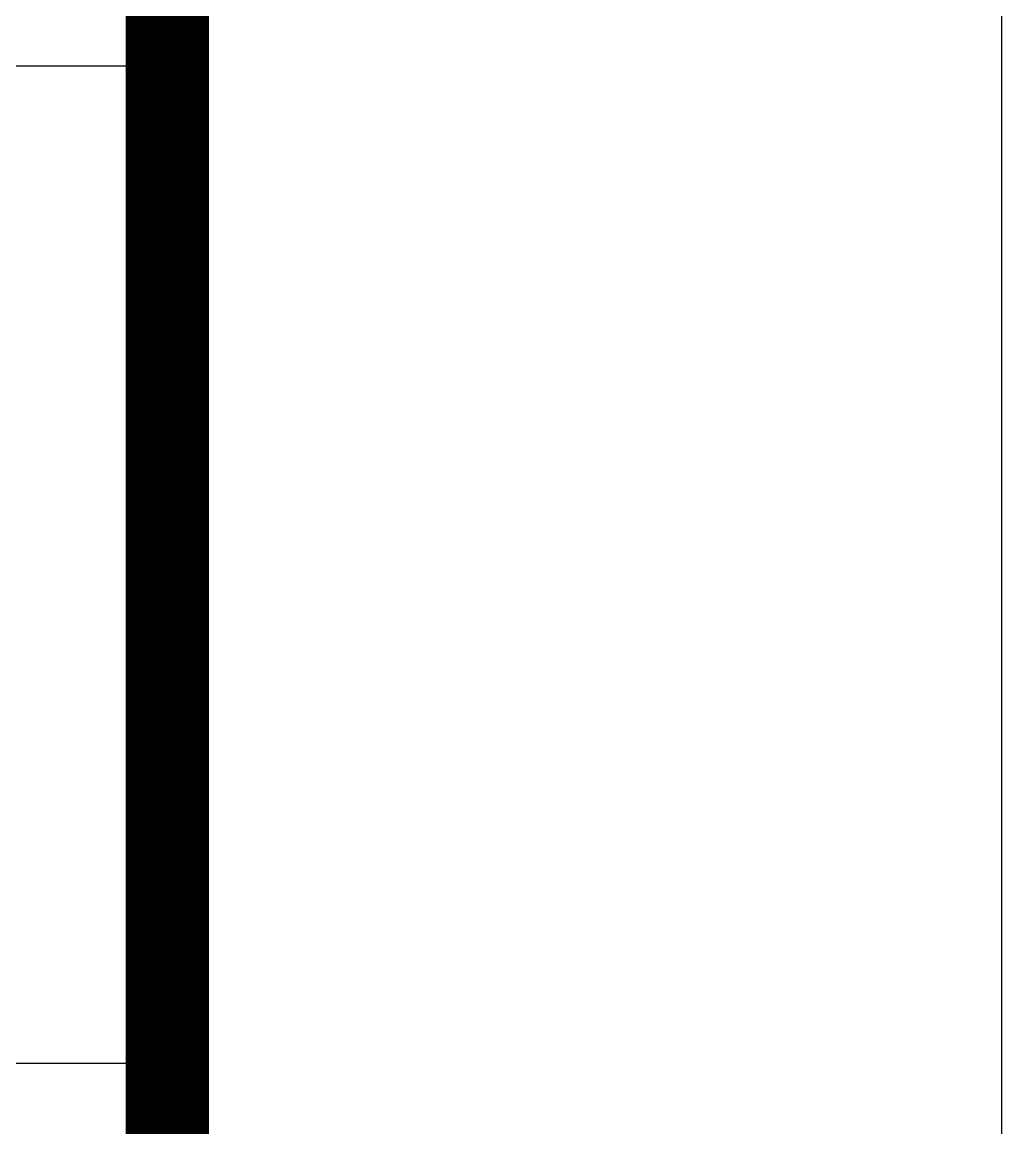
# Model space of a CAD drawing. Extents: x 32461 to 402082, y -617694 to 182569.
# Drawn here: x 187492 to 188783, y -534690 to -533233 of the extents above; entities that cross this region are included whole.
import ezdxf

# ---------------------------------------------------------------- set-up
doc = ezdxf.new("R2010")
doc.units = 0
doc.header["$LTSCALE"] = 1000
doc.header["$MEASUREMENT"] = 0
doc.layers.add('PUB_TITLE', color=4, linetype='CONTINUOUS')
doc.layers.add('图框', color=4, linetype='CONTINUOUS')

msp = doc.modelspace()

# ---------------------------------------------------------------- linework, layer by layer
at = {"layer": 'PUB_TITLE'}
msp.add_lwpolyline([(74273.1, -566353.2), (188783.1, -566353.2), (188783.1, -520153.2), (74273.1, -520153.2)], close=True, dxfattribs=at)
at = {"layer": 'PUB_TITLE', "const_width": 110}
msp.add_lwpolyline([(77023.1, -565253.2), (187683.1, -565253.2), (187683.1, -521253.2), (77023.1, -521253.2)], close=True, dxfattribs=at)
at = {"layer": '图框', "color": 0}
for p, q in [((181072.9, -533290.2), (187683.1, -533290.2)), ((181072.9, -534604.9), (187683.1, -534604.9))]:
    msp.add_line(p, q, dxfattribs=at)
at = {"layer": '图框', "color": 4, "const_width": 108.4}
msp.add_lwpolyline([(181072.9, -521253.2), (187683.1, -521253.2), (187683.1, -565253.2), (181072.9, -565253.2)], close=True, dxfattribs=at)
at = {"layer": '图框', "color": 0, "const_width": 55}
msp.add_lwpolyline([(181072.9, -530879.8), (187683.1, -530879.8), (187683.1, -542055), (181072.9, -542055)], close=True, dxfattribs=at)

doc.saveas('drawing.dxf')
